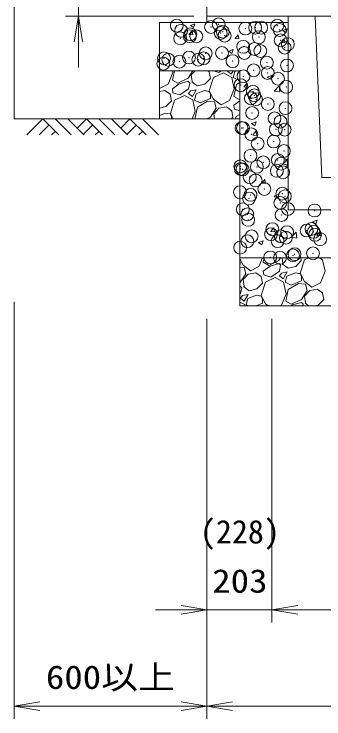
# Model space of a CAD drawing. Units: millimetres at full size; details may follow other scales. Extents: x 37600 to 71200, y 0 to 23760.
# Drawn here: x 57797 to 58762, y 4864 to 7060 of the extents above; entities that cross this region are included whole.
import ezdxf
from ezdxf.enums import TextEntityAlignment as Align

# ---------------------------------------------------------------- set-up
doc = ezdxf.new("R2010")
doc.units = ezdxf.units.MM
doc.header["$LTSCALE"] = 80.0044
doc.header["$PDMODE"] = 32
doc.header["$PDSIZE"] = 40
for name, color, linetype, lineweight in [('0_2', 4, 'Continuous', 13), ('寸法', 6, 'Continuous', 13), ('ﾊｯﾁﾝｸﾞ', 4, 'Continuous', 9)]:
    doc.layers.add(name, color=color, linetype=linetype, lineweight=lineweight)
doc.styles.add('ＭＳ ゴシック', font='')
doc.styles.get('ＭＳ ゴシック').set_extended_font_data('MS Gothic')

# ---------------------------------------------------------------- blocks, each defined once
blk = doc.blocks.new('open_arrow')
at = {"color": 0, "linetype": 'Continuous', "lineweight": -2}
blk.add_lwpolyline([(7.5, 1.25), (0, 0), (7.5, -1.25)], dxfattribs=at)

msp = doc.modelspace()

# ---------------------------------------------------------------- linework, layer by layer
at = {"layer": '0_2', "color": 3}
msp.add_lwpolyline([(58397, 7054), (62003, 7054), (62003, 9510), (58397, 9510)], close=True, dxfattribs=at)
at = {"layer": '0_2'}
msp.add_lwpolyline([(58250, 6734), (57797, 6734), (57797, 8734)], dxfattribs=at)
at = {"layer": '0_2', "color": 7}
for points in [[(58397, 7054), (58650, 7054), (58650, 7034), (58397, 7034)], [(58250, 7034), (58250, 6884), (58500, 6884), (58500, 6301), (60000, 6301), (60000, 6884), (62150, 6884), (62150, 7034), (59850, 7034), (59850, 6451), (58650, 6451), (58650, 7034)], [(58250, 6884), (58500, 6884), (58500, 6734), (58250, 6734)], [(58500, 6301), (60000, 6301), (60000, 6151), (58500, 6151)]]:
    msp.add_lwpolyline(points, close=True, dxfattribs=at)
at = {"layer": '0_2', "color": 3}
msp.add_lwpolyline([(58770.62, 7054), (58734.96, 7054), (58754.96, 6551), (59745.04, 6551)], dxfattribs=at)
at = {"layer": '寸法'}
for p, q in [((57997, 6894), (57997, 7427)), ((58357, 7054), (57957, 7054)), ((57797, 6164), (57797, 4864)), ((58397, 6111), (58397, 4864)), ((58397, 6111), (58397, 5164)), ((58397, 6111), (58397, 4864)), ((58600, 6111), (58600, 5164)), ((58600, 6111), (58600, 5164)), ((58760, 5204), (58237, 5204)), ((58600, 5204), (61800, 5204)), ((58397, 4904), (57797, 4904)), ((58397, 4904), (62003, 4904))]:
    msp.add_line(p, q, dxfattribs=at)
at = {"layer": 'ﾊｯﾁﾝｸﾞ'}
for p, q in [((58346.17, 7025.11), (58360.18, 7030.48)), ((58356.12, 7018.4), (58360.18, 7030.48)), ((58341.53, 6997.1), (58351.17, 7008.59)), ((58346.17, 7025.11), (58356.12, 7018.4)), ((58353.48, 6996.05), (58351.17, 7008.59)), ((58633.6, 7009.09), (58647.6, 7014.47)), ((58633.6, 7009.09), (58643.55, 7002.38)), ((58643.55, 7002.38), (58647.6, 7014.47)), ((58341.53, 6997.1), (58353.48, 6996.05)), ((58484.98, 6984.55), (58494.62, 6996.04)), ((58496.94, 6983.5), (58494.62, 6996.04)), ((58484.98, 6984.55), (58496.94, 6983.5)), ((58628.43, 6972), (58638.08, 6983.49)), ((58628.43, 6972), (58640.39, 6970.95)), ((58640.39, 6970.95), (58638.07, 6983.49)), ((58465.55, 6944.58), (58479.56, 6949.96)), ((58465.55, 6944.58), (58475.5, 6937.87)), ((58475.5, 6937.87), (58479.56, 6949.96)), ((58276.32, 6842.3), (58291.1, 6878.32)), ((58291.1, 6878.32), (58289.86, 6884)), ((58289.98, 6855.04), (58296.13, 6884)), ((58307.73, 6884), (58311.51, 6885.45)), ((58311.03, 6884), (58311.51, 6885.45)), ((58353.49, 6884), (58338.58, 6860.47)), ((58348.61, 6871.1), (58360.48, 6884)), ((58399.85, 6884), (58404.48, 6880.73)), ((58408.22, 6860.26), (58404.48, 6880.73)), ((58448.6, 6877.11), (58418.1, 6862.73)), ((58434.7, 6878.78), (58418.14, 6884)), ((58442.16, 6884), (58434.7, 6878.78)), ((58474.54, 6862.98), (58448.6, 6877.11)), ((58462.25, 6884), (58461.43, 6882.89)), ((58461.43, 6882.89), (58473.28, 6873.57)), ((58473.28, 6873.57), (58479.07, 6884)), ((58484.7, 6881.78), (58479.58, 6862.66)), ((58490.34, 6884), (58484.7, 6881.78)), ((58306.87, 6845.39), (58289.98, 6855.04)), ((58338.58, 6860.47), (58306.87, 6845.39)), ((58351.13, 6849.93), (58348.61, 6871.1)), ((58391.11, 6842.29), (58408.22, 6860.26)), ((58418.1, 6862.73), (58404.92, 6821.17)), ((58482.34, 6827.07), (58474.54, 6862.98)), ((58479.58, 6862.66), (58497.68, 6853.71)), ((58497.68, 6853.71), (58500, 6854.7)), ((58584.94, 6864.06), (58598.94, 6869.44)), ((58584.94, 6864.06), (58594.88, 6857.35)), ((58594.88, 6857.35), (58598.94, 6869.44)), ((58250.16, 6828.82), (58276.32, 6842.3)), ((58311.4, 6843.15), (58289.76, 6827.43)), ((58339.14, 6851.09), (58311.4, 6843.15)), ((58343.86, 6845.73), (58339.14, 6851.09)), ((58343.86, 6845.73), (58339.95, 6827.31)), ((58349.92, 6849.23), (58366.99, 6836.46)), ((58366.99, 6836.46), (58391.11, 6842.29)), ((58481.23, 6803.8), (58489.05, 6840.65)), ((58489.05, 6840.65), (58500, 6846.97)), ((58512.73, 6834.11), (58522.37, 6845.6)), ((58512.73, 6834.11), (58524.69, 6833.06)), ((58524.69, 6833.06), (58522.37, 6845.6)), ((58606.94, 6820.71), (58622.51, 6836.94)), ((58624.7, 6817.92), (58622.49, 6836.92)), ((58250, 6828.94), (58250.16, 6828.82)), ((58250, 6819.49), (58266.86, 6822.29)), ((58266.86, 6822.29), (58283.24, 6810.73)), ((58286.97, 6790.26), (58283.24, 6810.73)), ((58291.72, 6815.63), (58289.76, 6827.43)), ((58313.46, 6808.78), (58291.72, 6815.63)), ((58339.95, 6827.31), (58313.46, 6808.78)), ((58346.57, 6821.43), (58340.18, 6812.89)), ((58340.18, 6812.89), (58352.03, 6803.57)), ((58363.92, 6824.98), (58346.57, 6821.43)), ((58352.03, 6803.57), (58363.92, 6824.98)), ((58363.46, 6811.78), (58358.33, 6792.66)), ((58389.81, 6822.14), (58363.46, 6811.78)), ((58404.41, 6819.26), (58389.81, 6822.14)), ((58408.61, 6811.98), (58404.41, 6819.26)), ((58404.92, 6821.17), (58418.41, 6795.01)), ((58408.84, 6797.57), (58408.61, 6811.98)), ((58467.57, 6791.06), (58482.34, 6827.07)), ((58606.91, 6820.68), (58624.7, 6817.92)), ((58269.86, 6772.29), (58286.97, 6790.26)), ((58296.86, 6792.73), (58283.67, 6751.17)), ((58327.36, 6807.11), (58296.86, 6792.73)), ((58353.3, 6792.98), (58327.36, 6807.11)), ((58361.1, 6757.07), (58353.3, 6792.98)), ((58358.33, 6792.66), (58376.43, 6783.71)), ((58367.81, 6770.65), (58399.33, 6788.85)), ((58376.43, 6783.71), (58408.84, 6797.57)), ((58399.33, 6788.85), (58421.39, 6787.03)), ((58418.41, 6795.01), (58441.4, 6777.57)), ((58441.4, 6777.57), (58467.57, 6791.06)), ((58500, 6789.99), (58481, 6776.19)), ((58498.11, 6794.15), (58481.23, 6803.8)), ((58500, 6795.04), (58498.11, 6794.15)), ((58250, 6767.49), (58269.86, 6772.29)), ((58360.03, 6734), (58367.81, 6770.65)), ((58426.34, 6767.26), (58408.58, 6739.22)), ((58418.61, 6749.86), (58434.51, 6767.12)), ((58421.39, 6787.03), (58426.34, 6767.26)), ((58434.51, 6767.12), (58458.1, 6771.05)), ((58458.1, 6771.05), (58474.48, 6759.49)), ((58482.97, 6764.39), (58481, 6776.19)), ((58268.56, 6752.14), (58250, 6744.84)), ((58283.16, 6749.26), (58268.56, 6752.14)), ((58287.36, 6741.98), (58283.16, 6749.26)), ((58283.67, 6751.17), (58292.53, 6734)), ((58351.63, 6734), (58361.1, 6757.07)), ((58420.5, 6734), (58418.61, 6749.86)), ((58478.22, 6739.01), (58474.48, 6759.49)), ((58500, 6759.02), (58482.97, 6764.39)), ((58500, 6747.09), (58488.1, 6741.49)), ((57836.12, 6684), (57886.12, 6734)), ((57886.12, 6734), (57936.12, 6684)), ((57925.01, 6734), (57975.01, 6684)), ((57963.9, 6734), (58013.9, 6684)), ((57992.95, 6704.95), (58022, 6734)), ((58022, 6734), (58072, 6684)), ((58060.89, 6734), (58110.89, 6684)), ((58099.78, 6734), (58149.78, 6684)), ((58128.83, 6704.95), (58157.88, 6734)), ((58157.88, 6734), (58207.88, 6684)), ((58196.77, 6734), (58246.77, 6684)), ((58287.49, 6734), (58287.36, 6741.98)), ((58408.58, 6739.22), (58397.59, 6734)), ((58473.44, 6734), (58478.22, 6739.01)), ((58488.1, 6741.49), (58485.73, 6734)), ((58536.27, 6719.03), (58550.28, 6724.41)), ((58546.22, 6712.32), (58550.28, 6724.41)), ((57875.01, 6684), (57905.56, 6714.55)), ((58012.39, 6685.5), (58041.44, 6714.55)), ((58148.28, 6685.5), (58177.33, 6714.55)), ((58536.27, 6719.03), (58546.22, 6712.32)), ((57913.9, 6684), (57925.01, 6695.11)), ((58049.78, 6684), (58060.89, 6695.11)), ((58185.66, 6684), (58196.77, 6695.11)), ((58540.48, 6683.67), (58550.12, 6695.16)), ((58540.48, 6683.67), (58552.44, 6682.62)), ((58552.44, 6682.62), (58550.12, 6695.16)), ((58633.43, 6592.75), (58650, 6590.18)), ((58633.45, 6592.78), (58649.03, 6609.01)), ((58650, 6600.44), (58649.01, 6608.99)), ((58500, 6578.76), (58501.61, 6579.38)), ((58500, 6574.57), (58501.61, 6579.38)), ((58568.23, 6533.23), (58577.87, 6544.72)), ((58568.23, 6533.23), (58580.19, 6532.19)), ((58580.19, 6532.19), (58577.87, 6544.72)), ((58606.99, 6493.48), (58620.99, 6498.85)), ((58606.99, 6493.48), (58616.94, 6486.77)), ((58616.94, 6486.77), (58620.99, 6498.85)), ((58726.37, 6412.95), (58740.38, 6418.33)), ((58736.32, 6406.24), (58740.38, 6418.33)), ((58595.98, 6382.79), (58605.62, 6394.28)), ((58607.94, 6381.75), (58605.62, 6394.28)), ((58726.37, 6412.95), (58736.32, 6406.24)), ((58595.98, 6382.79), (58607.94, 6381.75)), ((58659.97, 6364.85), (58675.55, 6381.09)), ((58677.73, 6362.07), (58675.52, 6381.06)), ((58739.43, 6370.24), (58749.08, 6381.73)), ((58739.43, 6370.24), (58751.39, 6369.2)), ((58751.39, 6369.2), (58749.08, 6381.73)), ((58558.33, 6348.45), (58572.33, 6353.82)), ((58558.33, 6348.45), (58568.28, 6341.74)), ((58568.28, 6341.74), (58572.33, 6353.82)), ((58659.94, 6364.83), (58677.73, 6362.07)), ((58500, 6297.99), (58510.16, 6278.28)), ((58500.36, 6295.25), (58500, 6295.88)), ((58500.6, 6280.84), (58500.36, 6295.25)), ((58559.32, 6274.33), (58570.26, 6301)), ((58572.98, 6287.07), (58575.94, 6301)), ((58589.87, 6277.42), (58572.98, 6287.07)), ((58621.58, 6292.49), (58589.87, 6277.42)), ((58622.14, 6283.12), (58594.4, 6275.18)), ((58626.97, 6301), (58621.58, 6292.49)), ((58626.86, 6277.76), (58622.14, 6283.12)), ((58634.13, 6281.96), (58631.86, 6301)), ((58674.11, 6274.32), (58691.22, 6292.28)), ((58701.1, 6294.76), (58687.92, 6253.2)), ((58691.22, 6292.28), (58689.63, 6301)), ((58714.35, 6301), (58701.1, 6294.76)), ((58757.54, 6295.01), (58746.54, 6301)), ((58765.34, 6259.1), (58757.54, 6295.01)), ((58500, 6280.58), (58500.6, 6280.84)), ((58500, 6271.38), (58513.15, 6270.3)), ((58510.16, 6278.28), (58533.16, 6260.84)), ((58513.15, 6270.3), (58518.1, 6250.53)), ((58533.16, 6260.84), (58559.32, 6274.33)), ((58594.4, 6275.18), (58572.76, 6259.46)), ((58626.86, 6277.76), (58622.95, 6259.33)), ((58632.92, 6281.26), (58649.99, 6268.48)), ((58649.99, 6268.48), (58674.11, 6274.32)), ((58518.1, 6250.53), (58500.34, 6222.49)), ((58510.36, 6233.13), (58526.26, 6250.39)), ((58526.26, 6250.39), (58549.86, 6254.32)), ((58549.86, 6254.32), (58566.24, 6242.76)), ((58569.97, 6222.28), (58566.24, 6242.76)), ((58574.72, 6247.66), (58572.76, 6259.46)), ((58596.46, 6240.81), (58574.72, 6247.66)), ((58610.36, 6239.13), (58579.86, 6224.76)), ((58622.95, 6259.33), (58596.46, 6240.81)), ((58636.3, 6225.01), (58610.36, 6239.13)), ((58629.57, 6253.46), (58623.18, 6244.92)), ((58623.18, 6244.92), (58635.03, 6235.6)), ((58646.92, 6257.01), (58629.57, 6253.46)), ((58635.03, 6235.6), (58646.92, 6257.01)), ((58646.46, 6243.81), (58641.33, 6224.68)), ((58672.81, 6254.17), (58646.46, 6243.81)), ((58687.41, 6251.28), (58672.81, 6254.17)), ((58691.61, 6244.01), (58687.41, 6251.28)), ((58687.92, 6253.2), (58701.41, 6227.03)), ((58691.84, 6229.6), (58691.61, 6244.01)), ((58750.57, 6223.09), (58765.34, 6259.1)), ((58500.34, 6222.49), (58500, 6222.33)), ((58512.89, 6211.96), (58510.36, 6233.13)), ((58552.86, 6204.32), (58569.97, 6222.28)), ((58579.86, 6224.76), (58566.67, 6183.2)), ((58644.1, 6189.1), (58636.3, 6225.01)), ((58641.33, 6224.68), (58659.43, 6215.73)), ((58650.81, 6202.67), (58682.33, 6220.87)), ((58659.43, 6215.73), (58691.84, 6229.6)), ((58682.33, 6220.87), (58704.39, 6219.06)), ((58701.41, 6227.03), (58724.4, 6209.6)), ((58704.39, 6219.06), (58709.34, 6199.29)), ((58724.4, 6209.6), (58750.57, 6223.09)), ((58500.9, 6213.12), (58500, 6212.86)), ((58505.61, 6207.76), (58500.9, 6213.12)), ((58505.61, 6207.76), (58501.7, 6189.33)), ((58511.68, 6211.26), (58528.75, 6198.48)), ((58528.75, 6198.48), (58552.86, 6204.32)), ((58642.98, 6165.82), (58650.81, 6202.67)), ((58709.34, 6199.29), (58691.58, 6171.25)), ((58701.61, 6181.89), (58717.51, 6199.15)), ((58717.51, 6199.15), (58741.1, 6203.07)), ((58741.1, 6203.07), (58757.48, 6191.51)), ((58501.7, 6189.33), (58500, 6188.14)), ((58508.33, 6183.46), (58501.94, 6174.92)), ((58501.94, 6174.92), (58513.79, 6165.6)), ((58525.68, 6187.01), (58508.33, 6183.46)), ((58513.79, 6165.6), (58525.68, 6187.01)), ((58525.21, 6173.81), (58520.09, 6154.68)), ((58551.56, 6184.17), (58525.21, 6173.81)), ((58566.16, 6181.28), (58551.56, 6184.17)), ((58570.36, 6174.01), (58566.16, 6181.28)), ((58566.67, 6183.2), (58580.16, 6157.03)), ((58570.6, 6159.6), (58570.36, 6174.01)), ((58629.32, 6153.09), (58644.1, 6189.1)), ((58704.13, 6160.71), (58701.61, 6181.89)), ((58761.22, 6171.04), (58757.48, 6191.51)), ((58515.05, 6155.01), (58500, 6163.2)), ((58515.92, 6151), (58515.05, 6155.01)), ((58520.09, 6154.68), (58527.54, 6151)), ((58550.5, 6151), (58570.6, 6159.6)), ((58580.16, 6157.03), (58588.12, 6151)), ((58625.28, 6151), (58629.32, 6153.09)), ((58659.87, 6156.17), (58642.98, 6165.82)), ((58691.58, 6171.25), (58659.87, 6156.17)), ((58664.4, 6153.94), (58660.36, 6151)), ((58692.14, 6161.87), (58664.4, 6153.94)), ((58696.86, 6156.51), (58692.14, 6161.87)), ((58696.86, 6156.51), (58695.69, 6151)), ((58702.92, 6160.01), (58714.97, 6151)), ((58735.53, 6151), (58744.11, 6153.08)), ((58744.11, 6153.08), (58761.22, 6171.04))]:
    msp.add_line(p, q, dxfattribs=at)
for p in [(58303.48, 7024.55), (58410.24, 7020.04), (58433.94, 7028.48), (58517, 7015.53), (58547.8, 7018.47), (58566.33, 7017.98), (58616.4, 7024.57), (58623.77, 7011.02), (58317.3, 7008.46), (58344.09, 6991.59), (58345.65, 6997.69), (58364.28, 6991.38), (58440.02, 7001.35), (58446.78, 7005.67), (58452.41, 6993.18), (58559.17, 6988.66), (58314.21, 6984.79), (58626.96, 6978.51), (58649.25, 6966.89), (58510.32, 6958.49), (58545.37, 6951.89), (58563.79, 6945.69), (58639.54, 6955.66), (58263.69, 6922.89), (58341.66, 6925.01), (58387.41, 6922.47), (58393.68, 6938.47), (58444.35, 6939.09), (58513.72, 6939.1), (58261.6, 6905.9), (58277.05, 6918.45), (58311.66, 6912.49), (58370.45, 6918.38), (58477.21, 6913.87), (58583.98, 6909.36), (58646.81, 6900.31), (58542.94, 6885.31), (58511.18, 6866.81), (58586.92, 6876.78), (58618.7, 6859.18), (58502.06, 6839.16), (58644.38, 6833.73), (58540.51, 6818.74), (58534.31, 6797.89), (58545.03, 6807.16), (58549.99, 6795.24), (58587.2, 6780.29), (58538.07, 6752.16), (58641.95, 6767.15), (58608, 6735.64), (58626.37, 6725.25), (58505.24, 6705.5), (58509.73, 6705.23), (58535.64, 6685.58), (58612.01, 6700.98), (58639.52, 6700.57), (58605.46, 6663.35), (58555.39, 6656.76), (58533.21, 6619), (58637.09, 6633.99), (58573.06, 6598.79), (58618.11, 6605.92), (58628.59, 6594.44), (58501.47, 6585.9), (58502.78, 6577.88), (58508.46, 6576.43), (58552.84, 6584.47), (58615.23, 6571.92), (58530.78, 6552.42), (58634.65, 6567.42), (58549.4, 6541.98), (58500.23, 6505.59), (58575.98, 6515.56), (58528.35, 6485.84), (58533.27, 6497.12), (58632.22, 6500.84), (58640.03, 6492.61), (58625.78, 6471.99), (58509.14, 6451.97), (58649.67, 6453.31), (58732.48, 6448.34), (58523.36, 6436.68), (58525.91, 6419.26), (58629.79, 6434.26), (58597.06, 6374.42), (58601.09, 6390.41), (58647.13, 6381.01), (58707.85, 6385.9), (58722.87, 6390.99), (58730.05, 6381.76), (58734.16, 6372.68), (58523.48, 6352.68), (58536.49, 6368.06), (58617.52, 6352.66), (58627.36, 6367.68), (58643.26, 6363.55), (58750.02, 6359.04), (58500.89, 6332.64), (58665.45, 6308.75), (58670.26, 6312.1), (58727.61, 6315.18), (58594.51, 6302.13), (58624.93, 6301.1)]:
    msp.add_point(p, dxfattribs=at)

# ---------------------------------------------------------------- block references
at = {"layer": '寸法', "xscale": 10.7, "yscale": 10.7}
for p, rotation in [((57997, 7054), 270), ((58397, 5204), 180), ((58397, 4904), 180)]:
    msp.add_blockref('open_arrow', p, dxfattribs=dict(at, rotation=rotation))
for p in [(58600, 5204), (58600, 5204), (57797, 4904), (58397, 4904)]:
    msp.add_blockref('open_arrow', p, dxfattribs=at)

# ---------------------------------------------------------------- texts
at = {"layer": '寸法', "color": 3, "style": 'ＭＳ ゴシック'}
msp.add_text('(228)', height=73.31, dxfattribs=at).set_placement((58500, 5484), align=Align.TOP_CENTER)
at = {"layer": '寸法', "style": 'ＭＳ ゴシック', "width": 1.15}
for s, p in [('203', (58500, 5294)), ('600以上', (58097, 4994))]:
    msp.add_text(s, height=73.31, dxfattribs=at).set_placement(p, align=Align.MIDDLE_CENTER)

doc.saveas('drawing.dxf')
